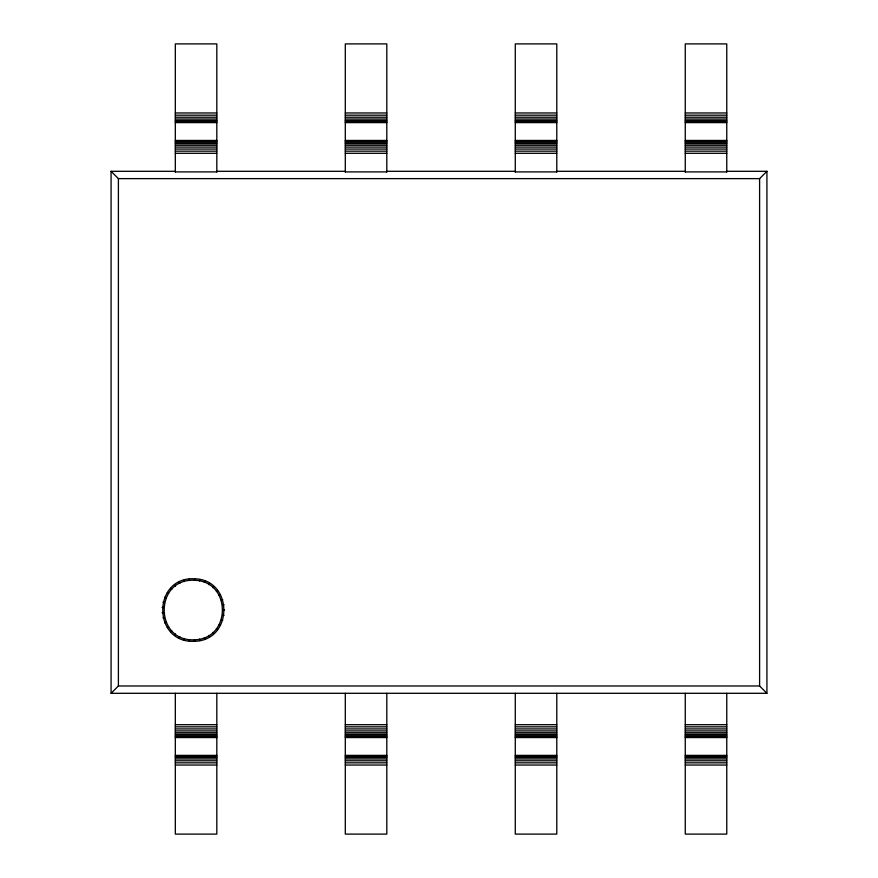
<?xml version="1.0" encoding="UTF-8"?>
<svg xmlns="http://www.w3.org/2000/svg" width="878" height="878" viewBox="0 0 878 878"><rect width="100%" height="100%" fill="white"/><g stroke="black" fill="none" stroke-linecap="round" stroke-linejoin="round"><path stroke-width="1.32" d="M194.499 580.281C154.122 578.097 154.122 641.972 194.499 639.799C231.649 638.997 231.649 581.071 194.499 580.281L194.565 578.789C152.168 576.506 152.168 643.574 194.565 641.28C233.57 640.446 233.57 579.634 194.565 578.789M189.264 641.05L189.45 639.579M199.504 580.918L199.822 579.469M184.073 639.941L184.512 638.515M204.344 582.399L204.892 581.016M179.156 637.955L179.825 636.627M208.854 584.671L209.633 583.409M174.634 635.178L175.523 633.982M212.915 587.678L213.892 586.559M175.326 171.309L111.078 171.309L111.078 693.302L118.398 685.981L759.602 685.981L766.922 693.302L766.922 171.309L726.764 171.309M111.078 171.309L118.398 178.629L759.602 178.629L766.922 171.309M170.661 631.677L171.726 630.645M216.405 591.322L217.568 590.389M167.325 627.55L168.554 626.716M219.237 595.514L220.532 594.779M164.735 622.919L166.096 622.304M221.322 600.113L222.716 599.619M162.968 617.914L164.405 617.541M222.584 604.997L224.055 604.755M162.079 612.69L163.56 612.559M175.326 112.966L216.822 112.966M345.306 112.966L386.803 112.966M515.287 112.966L556.784 112.966M685.268 112.966L726.764 112.966M175.326 115.172L216.822 115.172M345.306 115.172L386.803 115.172M515.287 115.172L556.784 115.172M685.268 115.172L726.764 115.172M175.326 117.213L216.822 117.213M345.306 117.213L386.803 117.213M515.287 117.213L556.784 117.213M685.268 117.213L726.764 117.213M175.326 119.024L216.822 119.024M345.306 119.024L386.803 119.024M515.287 119.024L556.784 119.024M685.268 119.024L726.764 119.024M175.326 120.56L216.822 120.56M345.306 120.56L386.803 120.56M515.287 120.56L556.784 120.56M685.268 120.56L726.764 120.56M175.326 121.768L216.822 121.768M345.306 121.768L386.803 121.768M515.287 121.768L556.784 121.768M685.268 121.768L726.764 121.768M175.326 122.613L216.822 122.613M345.306 122.613L386.803 122.613M515.287 122.613L556.784 122.613M685.268 122.613L726.764 122.613M175.326 140.447L216.822 140.447M345.306 140.447L386.803 140.447M515.287 140.447L556.784 140.447M685.268 140.447L726.764 140.447M175.326 141.215L216.822 141.215M345.306 141.215L386.803 141.215M515.287 141.215L556.784 141.215M685.268 141.215L726.764 141.215M175.326 142.291L216.822 142.291M345.306 142.291L386.803 142.291M515.287 142.291L556.784 142.291M685.268 142.291L726.764 142.291M175.326 143.652L216.822 143.652M345.306 143.652L386.803 143.652M515.287 143.652L556.784 143.652M685.268 143.652L726.764 143.652M175.326 145.265L216.822 145.265M345.306 145.265L386.803 145.265M515.287 145.265L556.784 145.265M685.268 145.265L726.764 145.265M175.326 147.087L216.822 147.087M345.306 147.087L386.803 147.087M515.287 147.087L556.784 147.087M685.268 147.087L726.764 147.087M175.326 149.062L216.822 149.062M345.306 149.062L386.803 149.062M515.287 149.062L556.784 149.062M685.268 149.062L726.764 149.062M175.326 151.159L216.822 151.159M345.306 151.159L386.803 151.159M515.287 151.159L556.784 151.159M685.268 151.159L726.764 151.159M175.326 153.299L216.822 153.299M345.306 153.299L386.803 153.299M515.287 153.299L556.784 153.299M685.268 153.299L726.764 153.299M216.822 171.309L345.306 171.309M386.803 171.309L515.287 171.309M556.784 171.309L685.268 171.309M175.326 171.901L216.822 171.901M345.306 171.901L386.803 171.901M515.287 171.901L556.784 171.901M685.268 171.901L726.764 171.901M223.023 610.034L224.505 610.034M111.078 693.302L766.922 693.302M175.326 724.701L216.822 724.701M345.306 724.701L386.803 724.701M515.287 724.701L556.784 724.701M685.268 724.701L726.764 724.701M175.326 726.841L216.822 726.841M345.306 726.841L386.803 726.841M515.287 726.841L556.784 726.841M685.268 726.841L726.764 726.841M175.326 728.938L216.822 728.938M345.306 728.938L386.803 728.938M515.287 728.938L556.784 728.938M685.268 728.938L726.764 728.938M175.326 730.913L216.822 730.913M345.306 730.913L386.803 730.913M515.287 730.913L556.784 730.913M685.268 730.913L726.764 730.913M175.326 732.735L216.822 732.735M345.306 732.735L386.803 732.735M515.287 732.735L556.784 732.735M685.268 732.735L726.764 732.735M175.326 734.348L216.822 734.348M345.306 734.348L386.803 734.348M515.287 734.348L556.784 734.348M685.268 734.348L726.764 734.348M175.326 735.709L216.822 735.709M345.306 735.709L386.803 735.709M515.287 735.709L556.784 735.709M685.268 735.709L726.764 735.709M175.326 736.785L216.822 736.785M345.306 736.785L386.803 736.785M515.287 736.785L556.784 736.785M685.268 736.785L726.764 736.785M175.326 737.553L216.822 737.553M345.306 737.553L386.803 737.553M515.287 737.553L556.784 737.553M685.268 737.553L726.764 737.553M175.326 755.387L216.822 755.387M345.306 755.387L386.803 755.387M515.287 755.387L556.784 755.387M685.268 755.387L726.764 755.387M175.326 756.232L216.822 756.232M345.306 756.232L386.803 756.232M515.287 756.232L556.784 756.232M685.268 756.232L726.764 756.232M175.326 757.44L216.822 757.44M345.306 757.44L386.803 757.44M515.287 757.44L556.784 757.44M685.268 757.44L726.764 757.44M175.326 758.976L216.822 758.976M345.306 758.976L386.803 758.976M515.287 758.976L556.784 758.976M685.268 758.976L726.764 758.976M175.326 760.787L216.822 760.787M345.306 760.787L386.803 760.787M515.287 760.787L556.784 760.787M685.268 760.787L726.764 760.787M175.326 762.828L216.822 762.828M345.306 762.828L386.803 762.828M515.287 762.828L556.784 762.828M685.268 762.828L726.764 762.828M175.326 765.034L216.822 765.034M345.306 765.034L386.803 765.034M515.287 765.034L556.784 765.034M685.268 765.034L726.764 765.034M162.079 607.378L163.56 607.51M222.584 615.072L224.055 615.324M162.968 602.154L164.405 602.527M221.322 619.956L222.716 620.45M164.735 597.15L166.096 597.764M219.237 624.565L220.532 625.29M167.325 592.529L168.554 593.352M216.405 628.747L217.568 629.68M170.661 588.403L171.726 589.423M212.915 632.39L213.892 633.51M174.634 584.891L175.523 586.087M208.854 635.398L209.633 636.66M179.156 582.114L179.825 583.442M204.344 637.669L204.892 639.052M184.073 580.139L184.512 581.554M199.504 639.151L199.822 640.6M189.264 579.019L189.45 580.49M194.499 639.799L194.565 641.28M759.602 178.629L759.602 685.981M726.764 172.011L726.764 43.9L685.268 43.9L685.268 172.011M726.764 693.302L726.764 834.1L685.268 834.1L685.268 693.302M556.784 172.011L556.784 43.9L515.287 43.9L515.287 172.011M556.784 693.302L556.784 834.1L515.287 834.1L515.287 693.302M386.803 172.011L386.803 43.9L345.306 43.9L345.306 172.011M386.803 693.302L386.803 834.1L345.306 834.1L345.306 693.302M216.822 172.011L216.822 43.9L175.326 43.9L175.326 172.011M216.822 693.302L216.822 834.1L175.326 834.1L175.326 693.302M118.398 178.629L118.398 685.981"/></g></svg>
